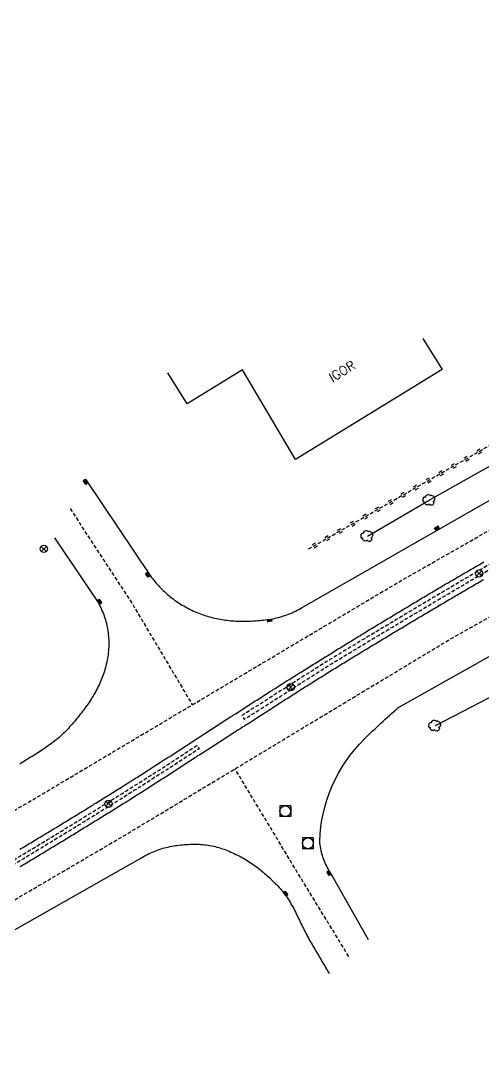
# Model space of a CAD drawing. Header units: millimetres. Extents: x 164999 to 165565, y 157669 to 158000.
# Drawn here: x 165329.9 to 165393.5, y 157858 to 158000 of the extents above; entities that cross this region are included whole.
import ezdxf
from ezdxf.enums import TextEntityAlignment as Align

# ---------------------------------------------------------------- set-up
doc = ezdxf.new("R2010")
doc.units = ezdxf.units.MM
doc.linetypes.add('DASHED', pattern=[0.75, 0.5, -0.25])
doc.layers.get('0').update_dxf_attribs({"linetype": 'CONTINUOUS'})
for name, color, linetype in [('W0001', 6, 'DASHED'), ('W0008', 7, 'CONTINUOUS'), ('W0100', 7, 'CONTINUOUS'), ('W0112', 1, 'DASHED'), ('W0220', 5, 'DASHED'), ('W0300', 7, 'CONTINUOUS'), ('W0302', 3, 'CONTINUOUS'), ('W0400', 7, 'CONTINUOUS'), ('W0420', 7, 'CONTINUOUS'), ('W0469', 7, 'CONTINUOUS'), ('W0984', 7, 'CONTINUOUS')]:
    doc.layers.add(name, color=color, linetype=linetype)
doc.styles.get("Standard").update_dxf_attribs({"font": 'romans.shx', "width": 0.85})

# ---------------------------------------------------------------- blocks, each defined once
blk = doc.blocks.new('T400')
for p, q in [((-0.15, 0.3), (0.15, 0.3)), ((-0.15, -0.25), (-0.15, 0.3)), ((-0.15, 0.15), (0.15, 0.15)), ((-0.15, 0), (0.15, 0)), ((0.15, 0.3), (0.15, -0.25)), ((-0.15, -0.15), (0.15, -0.15)), ((-0.15, -0.25), (-0.15, -0.3)), ((-0.15, -0.3), (0.15, -0.3)), ((0.15, -0.3), (0.15, -0.25))]:
    blk.add_line(p, q)
blk = doc.blocks.new('T420')
for p, q in [((0.75, 0.75), (-0.75, 0.75)), ((-0.75, 0.75), (-0.75, -0.75)), ((0.75, 0.75), (0.75, -0.75)), ((0.75, -0.75), (-0.75, -0.75))]:
    blk.add_line(p, q)
blk.add_ellipse((0, 0), major_axis=(-0.53, 0.53), ratio=1, start_param=3.926991, end_param=10.210176)
blk = doc.blocks.new('t220o')
at = {"color": 0, "linetype": 'Continuous'}
for p, q in [((-0.25, 0.25), (0.25, 0.25)), ((-0.25, -0.25), (0.25, -0.25))]:
    blk.add_line(p, q, dxfattribs=at)
blk = doc.blocks.new('T300')
for p, q in [((-0.8, 0.51), (-0.86, 0.34)), ((-0.86, 0.34), (-0.86, 0.17)), ((-0.86, 0.17), (-0.74, 0.06)), ((-0.69, 0.63), (-0.8, 0.51)), ((-0.8, -0.06), (-0.74, 0.06)), ((-0.74, 0.06), (-0.69, 0.11)), ((-0.57, 0.69), (-0.69, 0.63)), ((-0.46, 0.69), (-0.57, 0.69)), ((-0.29, 0.63), (-0.46, 0.69)), ((-0.29, 0.63), (-0.17, 0.74)), ((-0.23, 0.57), (-0.29, 0.63)), ((-0.17, 0.74), (-0.06, 0.8)), ((-0.06, 0.8), (0.06, 0.8)), ((0.06, 0.8), (0.23, 0.74)), ((0.23, 0.74), (0.34, 0.63)), ((0.34, 0.63), (0.4, 0.51)), ((0.46, 0.46), (0.34, 0.46)), ((0.4, 0.51), (0.4, 0.46)), ((0.57, 0.4), (0.46, 0.46)), ((0.57, 0.4), (0.69, 0.29)), ((0.69, 0.29), (0.74, 0.17)), ((0.74, 0.06), (0.69, -0.17)), ((0.74, 0.17), (0.74, 0.06)), ((-0.8, -0.17), (-0.8, -0.06)), ((-0.8, -0.23), (-0.8, -0.17)), ((-0.74, -0.34), (-0.8, -0.23)), ((-0.69, -0.4), (-0.74, -0.34)), ((-0.51, -0.46), (-0.69, -0.4)), ((-0.4, -0.46), (-0.51, -0.46)), ((-0.4, -0.46), (-0.34, -0.46)), ((-0.34, -0.46), (-0.34, -0.4)), ((-0.34, -0.51), (-0.34, -0.46)), ((-0.29, -0.63), (-0.34, -0.51)), ((-0.17, -0.74), (-0.29, -0.63)), ((-0.06, -0.8), (-0.17, -0.74)), ((0.06, -0.8), (-0.06, -0.8)), ((0.17, -0.74), (0.06, -0.8)), ((0.23, -0.69), (0.17, -0.74)), ((0.29, -0.46), (0.23, -0.46)), ((0.29, -0.63), (0.23, -0.69)), ((0.46, -0.4), (0.29, -0.46)), ((0.34, -0.51), (0.29, -0.63)), ((0.34, -0.51), (0.34, -0.46)), ((0.57, -0.34), (0.46, -0.4)), ((0.63, -0.29), (0.57, -0.34)), ((0.69, -0.17), (0.63, -0.29))]:
    blk.add_line(p, q)
blk = doc.blocks.new('T469')
at = {"color": 0, "linetype": 'Continuous', "flags": 128}
for points in [[(-0.35, 0.35), (0.35, -0.35)], [(-0.35, -0.35), (0.35, 0.35)]]:
    blk.add_lwpolyline(points, dxfattribs=at)
at = {"color": 0, "linetype": 'Continuous'}
blk.add_circle((0, 0), 0.5, dxfattribs=at)

msp = doc.modelspace()

# ---------------------------------------------------------------- linework, layer by layer
at = {"layer": 'W0001', "flags": 128}
for points in [[(165126.04, 157779.81), (165136.56, 157784.49), (165162.43, 157796.99), (165197.44, 157816.2), (165227.45, 157833.54), (165258, 157851.09), (165295.99, 157872.54), (165331.01, 157892.64), (165381.92, 157922.93), (165444.11, 157958.41), (165469.32, 157972.84), (165516.18, 158000)], [(165134.46, 157764.07), (165141.89, 157769.71), (165153.2, 157778.4), (165164.37, 157786.81), (165181.96, 157797.25), (165197.93, 157805.88), (165252.3, 157835.85), (165294.35, 157859.44), (165324.67, 157876.64), (165344.36, 157888.18), (165388.68, 157914.9), (165460.56, 157955.54), (165494.76, 157974.88), (165519.33, 157989.47), (165539.04, 157999.76), (165539.61, 158000)], [(165336.72, 157932.99), (165345.38, 157919.7), (165353.51, 157906.03)], [(165375, 157871.43), (165367.24, 157884.17), (165359.37, 157897.23)]]:
    msp.add_lwpolyline(points, dxfattribs=at)
at = {"layer": 'W0008', "flags": 128}
for points in [[(165338.86, 157937.02), (165347.72, 157923.79), (165347.87, 157923.58), (165348.03, 157923.37), (165348.19, 157923.17), (165348.35, 157922.98), (165348.51, 157922.78), (165348.68, 157922.59), (165348.85, 157922.4), (165349.02, 157922.22), (165349.2, 157922.04), (165349.37, 157921.86), (165349.55, 157921.69), (165349.73, 157921.52), (165349.92, 157921.35), (165350.11, 157921.18), (165350.3, 157921.02), (165350.49, 157920.87), (165350.68, 157920.71), (165350.88, 157920.56), (165351.08, 157920.41), (165351.29, 157920.27), (165351.49, 157920.13), (165351.7, 157919.99), (165351.91, 157919.86), (165352.12, 157919.73), (165352.34, 157919.6), (165352.56, 157919.47), (165352.78, 157919.35), (165353, 157919.24), (165353.23, 157919.12), (165353.46, 157919.01), (165353.69, 157918.9), (165353.92, 157918.8), (165354.16, 157918.7), (165354.4, 157918.6), (165354.64, 157918.51), (165354.88, 157918.42), (165355.12, 157918.34), (165355.36, 157918.26), (165355.6, 157918.18), (165355.84, 157918.11), (165356.08, 157918.05), (165356.33, 157917.98), (165356.57, 157917.93), (165356.81, 157917.87), (165357.06, 157917.82), (165357.3, 157917.78), (165357.55, 157917.74), (165357.79, 157917.7), (165358.04, 157917.66), (165358.28, 157917.63), (165358.53, 157917.61), (165358.77, 157917.58), (165359.02, 157917.56), (165359.27, 157917.55), (165359.52, 157917.53), (165359.76, 157917.52), (165360.01, 157917.52), (165360.26, 157917.51), (165360.51, 157917.51), (165360.76, 157917.51), (165361.01, 157917.52), (165361.26, 157917.52), (165361.51, 157917.53), (165361.76, 157917.54), (165362.01, 157917.56), (165362.26, 157917.57), (165362.51, 157917.59), (165362.76, 157917.61), (165363.01, 157917.64), (165363.26, 157917.66), (165363.51, 157917.69), (165363.77, 157917.72), (165364.03, 157917.76), (165364.28, 157917.8), (165364.53, 157917.84), (165364.79, 157917.9), (165365.04, 157917.95), (165365.28, 157918.01), (165365.53, 157918.08), (165365.78, 157918.15), (165366.02, 157918.23), (165366.26, 157918.31), (165366.5, 157918.39), (165366.74, 157918.48), (165366.98, 157918.58), (165367.21, 157918.68), (165367.44, 157918.78), (165367.68, 157918.89), (165367.91, 157919.01), (165368.14, 157919.13), (165368.36, 157919.25), (165368.59, 157919.38), (165460.59, 157971.98)], [(165334.58, 157928.96), (165340.58, 157920.07), (165340.71, 157919.84), (165340.83, 157919.6), (165340.94, 157919.37), (165341.05, 157919.13), (165341.15, 157918.89), (165341.25, 157918.66), (165341.34, 157918.42), (165341.42, 157918.18), (165341.5, 157917.94), (165341.58, 157917.69), (165341.65, 157917.45), (165341.71, 157917.21), (165341.77, 157916.96), (165341.82, 157916.72), (165341.87, 157916.47), (165341.91, 157916.22), (165341.94, 157915.97), (165341.97, 157915.72), (165342, 157915.47), (165342.02, 157915.22), (165342.03, 157914.97), (165342.04, 157914.72), (165342.04, 157914.46), (165342.04, 157914.21), (165342.03, 157913.95), (165342.01, 157913.69), (165341.99, 157913.44), (165341.97, 157913.18), (165341.94, 157912.92), (165341.9, 157912.66), (165341.86, 157912.4), (165341.81, 157912.14), (165341.76, 157911.88), (165341.7, 157911.62), (165341.64, 157911.37), (165341.58, 157911.12), (165341.51, 157910.88), (165341.43, 157910.63), (165341.35, 157910.39), (165341.27, 157910.15), (165341.19, 157909.91), (165341.09, 157909.67), (165341, 157909.44), (165340.9, 157909.21), (165340.8, 157908.98), (165340.7, 157908.75), (165340.59, 157908.53), (165340.47, 157908.3), (165340.36, 157908.08), (165340.24, 157907.86), (165340.12, 157907.64), (165339.99, 157907.43), (165339.87, 157907.21), (165339.73, 157907), (165339.6, 157906.78), (165339.47, 157906.57), (165339.33, 157906.36), (165339.19, 157906.16), (165339.04, 157905.95), (165338.9, 157905.75), (165338.75, 157905.54), (165338.6, 157905.34), (165338.45, 157905.14), (165338.29, 157904.94), (165338.13, 157904.74), (165337.98, 157904.54), (165337.82, 157904.34), (165337.66, 157904.14), (165337.49, 157903.95), (165337.33, 157903.75), (165337.16, 157903.56), (165337, 157903.36), (165336.83, 157903.17), (165336.66, 157902.98), (165336.49, 157902.79), (165336.31, 157902.6), (165336.14, 157902.42), (165335.96, 157902.24), (165335.77, 157902.06), (165335.59, 157901.89), (165335.4, 157901.72), (165335.21, 157901.55), (165335.02, 157901.39), (165334.82, 157901.23), (165334.63, 157901.07), (165334.43, 157900.92), (165334.23, 157900.77), (165334.03, 157900.62), (165333.83, 157900.47), (165333.62, 157900.32), (165333.41, 157900.18), (165333.21, 157900.04), (165333, 157899.9), (165332.79, 157899.76), (165332.58, 157899.62), (165332.37, 157899.48), (165332.16, 157899.35), (165331.94, 157899.21), (165331.73, 157899.08), (165331.52, 157898.94), (165331.3, 157898.81), (165331.09, 157898.68), (165330.87, 157898.54), (165330.66, 157898.41), (165330.45, 157898.28), (165330.23, 157898.14), (165330.02, 157898.01), (165329.81, 157897.87)], [(165329.83, 157886.19), (165330.04, 157886.31), (165330.26, 157886.44), (165330.47, 157886.57), (165330.69, 157886.7), (165330.9, 157886.83), (165331.12, 157886.96), (165331.33, 157887.08), (165331.55, 157887.21), (165331.76, 157887.34), (165331.98, 157887.47), (165332.19, 157887.6), (165332.4, 157887.73), (165332.62, 157887.85), (165332.83, 157887.98), (165333.04, 157888.11), (165333.26, 157888.24), (165333.47, 157888.37), (165333.68, 157888.5), (165333.9, 157888.63), (165334.11, 157888.75), (165334.32, 157888.88), (165334.54, 157889.01), (165334.75, 157889.14), (165334.96, 157889.27), (165335.17, 157889.4), (165335.39, 157889.53), (165335.6, 157889.66), (165335.81, 157889.79), (165336.02, 157889.92), (165336.24, 157890.05), (165336.45, 157890.18), (165336.66, 157890.31), (165336.87, 157890.44), (165337.09, 157890.57), (165337.3, 157890.7), (165337.51, 157890.83), (165337.72, 157890.96), (165337.93, 157891.09), (165338.15, 157891.22), (165338.36, 157891.35), (165338.57, 157891.48), (165338.78, 157891.61), (165338.99, 157891.74), (165339.21, 157891.87), (165339.42, 157892), (165339.63, 157892.13), (165339.84, 157892.26), (165340.05, 157892.4), (165340.26, 157892.53), (165340.47, 157892.66), (165340.69, 157892.79), (165340.9, 157892.92), (165341.11, 157893.05), (165341.32, 157893.18), (165341.53, 157893.32), (165341.74, 157893.45), (165341.95, 157893.58), (165342.16, 157893.71), (165342.38, 157893.84), (165342.59, 157893.97), (165342.8, 157894.11), (165343.01, 157894.24), (165343.22, 157894.37), (165343.43, 157894.5), (165343.64, 157894.64), (165343.85, 157894.77), (165344.06, 157894.9), (165344.27, 157895.03), (165344.48, 157895.17), (165344.69, 157895.3), (165344.91, 157895.43), (165345.12, 157895.57), (165345.33, 157895.7), (165345.54, 157895.83), (165345.75, 157895.97), (165345.97, 157896.1), (165346.18, 157896.24), (165346.39, 157896.37), (165346.6, 157896.51), (165346.81, 157896.64), (165347.02, 157896.78), (165347.23, 157896.91), (165347.45, 157897.05), (165347.66, 157897.18), (165347.87, 157897.32), (165348.08, 157897.45), (165348.29, 157897.59), (165348.5, 157897.72), (165348.71, 157897.86), (165348.92, 157897.99), (165349.13, 157898.13), (165349.34, 157898.26), (165349.55, 157898.4), (165349.77, 157898.54), (165349.98, 157898.67), (165350.19, 157898.81), (165350.4, 157898.94), (165350.61, 157899.08), (165350.82, 157899.22), (165351.03, 157899.35), (165351.24, 157899.49), (165351.45, 157899.63), (165351.66, 157899.76), (165351.87, 157899.9), (165352.08, 157900.03), (165352.29, 157900.17), (165352.5, 157900.31), (165352.71, 157900.44), (165352.92, 157900.58), (165353.13, 157900.72), (165353.34, 157900.85), (165353.55, 157900.99), (165353.76, 157901.13), (165353.97, 157901.26), (165354.18, 157901.4), (165354.39, 157901.54), (165354.6, 157901.67), (165354.81, 157901.81), (165355.02, 157901.95), (165355.23, 157902.08), (165355.44, 157902.22), (165355.65, 157902.35), (165355.86, 157902.49), (165356.07, 157902.63), (165356.29, 157902.76), (165356.5, 157902.9), (165356.71, 157903.04), (165356.92, 157903.17), (165357.13, 157903.31), (165357.34, 157903.45), (165357.55, 157903.58), (165357.76, 157903.72), (165357.97, 157903.85), (165358.18, 157903.99), (165358.39, 157904.13), (165358.6, 157904.26), (165358.81, 157904.4), (165359.02, 157904.53), (165359.23, 157904.67), (165359.44, 157904.8), (165359.65, 157904.94), (165359.87, 157905.07), (165360.08, 157905.21), (165360.29, 157905.34), (165360.49, 157905.48), (165360.7, 157905.61), (165360.91, 157905.74), (165361.12, 157905.88), (165361.33, 157906.01), (165361.54, 157906.15), (165361.75, 157906.28), (165361.95, 157906.41), (165362.16, 157906.55), (165362.37, 157906.68), (165362.58, 157906.81), (165362.79, 157906.95), (165363, 157907.08), (165363.21, 157907.21), (165363.41, 157907.35), (165363.62, 157907.48), (165363.83, 157907.61), (165364.04, 157907.75), (165364.25, 157907.88), (165364.46, 157908.01), (165364.67, 157908.15), (165364.88, 157908.28), (165365.09, 157908.41), (165365.3, 157908.54), (165365.5, 157908.68), (165365.71, 157908.81), (165365.92, 157908.94), (165366.13, 157909.07), (165366.34, 157909.21), (165366.55, 157909.34), (165366.76, 157909.47), (165366.97, 157909.6), (165367.18, 157909.73), (165367.39, 157909.87), (165367.6, 157910), (165367.82, 157910.13), (165368.03, 157910.26), (165368.24, 157910.4), (165368.45, 157910.53), (165368.66, 157910.66), (165368.88, 157910.79), (165369.09, 157910.93), (165369.3, 157911.06), (165369.51, 157911.19), (165369.72, 157911.32), (165369.94, 157911.45), (165370.15, 157911.59), (165370.36, 157911.72), (165370.57, 157911.85), (165370.78, 157911.98), (165371, 157912.11), (165371.21, 157912.25), (165371.42, 157912.38), (165371.63, 157912.51), (165371.85, 157912.64), (165372.06, 157912.77), (165372.27, 157912.9), (165372.48, 157913.04), (165372.7, 157913.17), (165372.91, 157913.3), (165373.12, 157913.43), (165373.33, 157913.56), (165373.55, 157913.69), (165373.76, 157913.82), (165373.97, 157913.96), (165374.18, 157914.09), (165374.4, 157914.22), (165374.61, 157914.35), (165374.82, 157914.48), (165375.03, 157914.61), (165375.25, 157914.74), (165375.46, 157914.87), (165375.67, 157915), (165375.89, 157915.13), (165376.1, 157915.26), (165376.31, 157915.39), (165376.52, 157915.52), (165376.74, 157915.66), (165376.95, 157915.79), (165377.16, 157915.92), (165377.38, 157916.05), (165377.59, 157916.18), (165377.8, 157916.31), (165378.02, 157916.44), (165378.23, 157916.57), (165378.44, 157916.7), (165378.66, 157916.83), (165378.87, 157916.96), (165379.08, 157917.08), (165379.3, 157917.21), (165379.51, 157917.34), (165379.73, 157917.47), (165379.94, 157917.6), (165380.15, 157917.73), (165380.37, 157917.86), (165380.58, 157917.99), (165380.8, 157918.12), (165381.01, 157918.25), (165381.23, 157918.38), (165381.44, 157918.51), (165381.66, 157918.64), (165381.87, 157918.77), (165382.09, 157918.9), (165382.3, 157919.03), (165382.52, 157919.15), (165382.73, 157919.28), (165382.95, 157919.41), (165383.16, 157919.54), (165383.38, 157919.67), (165383.59, 157919.8), (165383.81, 157919.93), (165384.02, 157920.06), (165384.24, 157920.18), (165384.45, 157920.31), (165384.67, 157920.44), (165384.89, 157920.57), (165385.1, 157920.7), (165385.32, 157920.83), (165385.53, 157920.95), (165385.75, 157921.08), (165385.96, 157921.21), (165386.18, 157921.34), (165386.4, 157921.47), (165386.61, 157921.59), (165386.83, 157921.72), (165387.04, 157921.85), (165387.26, 157921.98), (165387.48, 157922.11), (165387.69, 157922.23), (165387.91, 157922.36), (165388.12, 157922.49), (165388.34, 157922.62), (165388.56, 157922.74), (165388.77, 157922.87), (165388.99, 157923), (165389.21, 157923.12), (165389.42, 157923.25), (165389.64, 157923.38), (165389.85, 157923.5), (165390.07, 157923.63), (165390.29, 157923.76), (165390.5, 157923.88), (165390.72, 157924.01), (165390.94, 157924.14), (165391.15, 157924.26), (165391.37, 157924.39), (165391.59, 157924.52), (165391.8, 157924.64), (165392.02, 157924.77), (165392.24, 157924.9), (165392.46, 157925.02), (165392.67, 157925.15), (165392.89, 157925.27), (165393.11, 157925.4), (165393.32, 157925.53), (165393.54, 157925.65)], [(165329.88, 157883.81), (165330.09, 157883.94), (165330.31, 157884.07), (165330.52, 157884.2), (165330.74, 157884.33), (165330.95, 157884.46), (165331.17, 157884.59), (165331.38, 157884.72), (165331.6, 157884.84), (165331.81, 157884.97), (165332.03, 157885.1), (165332.24, 157885.23), (165332.46, 157885.36), (165332.67, 157885.49), (165332.89, 157885.62), (165333.1, 157885.75), (165333.32, 157885.88), (165333.53, 157886.01), (165333.75, 157886.14), (165333.96, 157886.27), (165334.18, 157886.4), (165334.39, 157886.53), (165334.6, 157886.66), (165334.82, 157886.79), (165335.03, 157886.92), (165335.25, 157887.05), (165335.46, 157887.18), (165335.68, 157887.31), (165335.89, 157887.44), (165336.1, 157887.57), (165336.32, 157887.71), (165336.53, 157887.84), (165336.75, 157887.97), (165336.96, 157888.1), (165337.18, 157888.23), (165337.39, 157888.36), (165337.6, 157888.49), (165337.82, 157888.62), (165338.03, 157888.75), (165338.24, 157888.88), (165338.46, 157889.02), (165338.67, 157889.15), (165338.89, 157889.28), (165339.1, 157889.41), (165339.31, 157889.54), (165339.53, 157889.67), (165339.74, 157889.8), (165339.95, 157889.94), (165340.17, 157890.07), (165340.38, 157890.2), (165340.59, 157890.33), (165340.81, 157890.46), (165341.02, 157890.59), (165341.23, 157890.73), (165341.45, 157890.86), (165341.66, 157890.99), (165341.87, 157891.12), (165342.09, 157891.25), (165342.3, 157891.39), (165342.51, 157891.52), (165342.73, 157891.65), (165342.94, 157891.78), (165343.15, 157891.92), (165343.37, 157892.05), (165343.58, 157892.18), (165343.79, 157892.31), (165344.01, 157892.45), (165344.22, 157892.58), (165344.43, 157892.71), (165344.64, 157892.85), (165344.86, 157892.98), (165345.07, 157893.11), (165345.28, 157893.24), (165345.49, 157893.38), (165345.7, 157893.51), (165345.91, 157893.64), (165346.12, 157893.77), (165346.33, 157893.91), (165346.54, 157894.04), (165346.75, 157894.17), (165346.96, 157894.31), (165347.17, 157894.44), (165347.38, 157894.58), (165347.59, 157894.71), (165347.8, 157894.84), (165348.01, 157894.98), (165348.22, 157895.11), (165348.43, 157895.25), (165348.64, 157895.38), (165348.85, 157895.52), (165349.06, 157895.65), (165349.27, 157895.79), (165349.48, 157895.92), (165349.69, 157896.06), (165349.9, 157896.19), (165350.1, 157896.33), (165350.31, 157896.46), (165350.52, 157896.6), (165350.73, 157896.73), (165350.94, 157896.87), (165351.15, 157897.01), (165351.36, 157897.14), (165351.57, 157897.28), (165351.78, 157897.41), (165351.98, 157897.55), (165352.19, 157897.68), (165352.4, 157897.82), (165352.61, 157897.95), (165352.82, 157898.09), (165353.03, 157898.23), (165353.24, 157898.36), (165353.45, 157898.5), (165353.66, 157898.63), (165353.86, 157898.77), (165354.07, 157898.9), (165354.28, 157899.04), (165354.49, 157899.17), (165354.7, 157899.31), (165354.91, 157899.44), (165355.12, 157899.58), (165355.33, 157899.71), (165355.54, 157899.85), (165355.76, 157899.98), (165355.97, 157900.12), (165356.18, 157900.26), (165356.39, 157900.39), (165356.6, 157900.53), (165356.81, 157900.66), (165357.03, 157900.8), (165357.24, 157900.94), (165357.45, 157901.07), (165357.66, 157901.21), (165357.87, 157901.34), (165358.08, 157901.48), (165358.3, 157901.62), (165358.51, 157901.75), (165358.72, 157901.89), (165358.93, 157902.02), (165359.14, 157902.16), (165359.35, 157902.3), (165359.57, 157902.43), (165359.78, 157902.57), (165359.99, 157902.7), (165360.2, 157902.84), (165360.41, 157902.98), (165360.63, 157903.11), (165360.84, 157903.25), (165361.05, 157903.38), (165361.26, 157903.52), (165361.47, 157903.66), (165361.68, 157903.79), (165361.9, 157903.93), (165362.11, 157904.06), (165362.32, 157904.2), (165362.53, 157904.34), (165362.74, 157904.47), (165362.95, 157904.61), (165363.17, 157904.74), (165363.38, 157904.88), (165363.59, 157905.02), (165363.8, 157905.15), (165364.01, 157905.29), (165364.23, 157905.42), (165364.44, 157905.56), (165364.65, 157905.69), (165364.86, 157905.83), (165365.07, 157905.97), (165365.28, 157906.1), (165365.49, 157906.24), (165365.7, 157906.37), (165365.91, 157906.51), (165366.12, 157906.64), (165366.33, 157906.78), (165366.54, 157906.91), (165366.75, 157907.05), (165366.96, 157907.18), (165367.17, 157907.32), (165367.38, 157907.45), (165367.59, 157907.58), (165367.8, 157907.72), (165368.01, 157907.85), (165368.22, 157907.99), (165368.43, 157908.12), (165368.64, 157908.25), (165368.85, 157908.39), (165369.06, 157908.52), (165369.27, 157908.65), (165369.49, 157908.79), (165369.7, 157908.92), (165369.91, 157909.05), (165370.12, 157909.18), (165370.33, 157909.32), (165370.54, 157909.45), (165370.75, 157909.58), (165370.96, 157909.71), (165371.17, 157909.84), (165371.39, 157909.98), (165371.6, 157910.11), (165371.81, 157910.24), (165372.02, 157910.37), (165372.23, 157910.5), (165372.44, 157910.63), (165372.66, 157910.77), (165372.87, 157910.9), (165373.08, 157911.03), (165373.29, 157911.16), (165373.51, 157911.29), (165373.72, 157911.42), (165373.93, 157911.55), (165374.14, 157911.68), (165374.36, 157911.81), (165374.57, 157911.94), (165374.79, 157912.07), (165375, 157912.2), (165375.21, 157912.33), (165375.43, 157912.47), (165375.64, 157912.6), (165375.86, 157912.73), (165376.07, 157912.86), (165376.29, 157912.99), (165376.5, 157913.12), (165376.71, 157913.25), (165376.93, 157913.38), (165377.14, 157913.51), (165377.36, 157913.64), (165377.57, 157913.77), (165377.79, 157913.9), (165378, 157914.03), (165378.22, 157914.16), (165378.43, 157914.29), (165378.65, 157914.42), (165378.86, 157914.55), (165379.08, 157914.68), (165379.29, 157914.81), (165379.51, 157914.94), (165379.72, 157915.07), (165379.94, 157915.2), (165380.15, 157915.33), (165380.37, 157915.46), (165380.58, 157915.59), (165380.8, 157915.72), (165381.01, 157915.85), (165381.23, 157915.98), (165381.44, 157916.11), (165381.66, 157916.24), (165381.87, 157916.36), (165382.09, 157916.49), (165382.3, 157916.62), (165382.52, 157916.75), (165382.73, 157916.88), (165382.95, 157917.01), (165383.17, 157917.14), (165383.38, 157917.27), (165383.6, 157917.4), (165383.81, 157917.52), (165384.03, 157917.65), (165384.24, 157917.78), (165384.46, 157917.91), (165384.68, 157918.04), (165384.89, 157918.17), (165385.11, 157918.3), (165385.32, 157918.42), (165385.54, 157918.55), (165385.75, 157918.68), (165385.97, 157918.81), (165386.19, 157918.94), (165386.4, 157919.06), (165386.62, 157919.19), (165386.83, 157919.32), (165387.05, 157919.45), (165387.27, 157919.58), (165387.48, 157919.7), (165387.7, 157919.83), (165387.92, 157919.96), (165388.13, 157920.09), (165388.35, 157920.21), (165388.56, 157920.34), (165388.78, 157920.47), (165389, 157920.6), (165389.21, 157920.72), (165389.43, 157920.85), (165389.65, 157920.98), (165389.86, 157921.1), (165390.08, 157921.23), (165390.3, 157921.36), (165390.51, 157921.48), (165390.73, 157921.61), (165390.95, 157921.74), (165391.16, 157921.86), (165391.38, 157921.99), (165391.6, 157922.12), (165391.81, 157922.24), (165392.03, 157922.37), (165392.25, 157922.5), (165392.46, 157922.62), (165392.68, 157922.75), (165392.9, 157922.88), (165393.12, 157923), (165393.33, 157923.13), (165393.55, 157923.25)], [(165303.1, 157860.37), (165346.45, 157884.97), (165346.67, 157885.11), (165346.89, 157885.23), (165347.12, 157885.36), (165347.34, 157885.47), (165347.57, 157885.58), (165347.8, 157885.69), (165348.03, 157885.79), (165348.26, 157885.89), (165348.5, 157885.98), (165348.73, 157886.07), (165348.97, 157886.15), (165349.21, 157886.23), (165349.45, 157886.31), (165349.7, 157886.37), (165349.94, 157886.44), (165350.19, 157886.49), (165350.44, 157886.55), (165350.69, 157886.6), (165350.94, 157886.64), (165351.2, 157886.68), (165351.45, 157886.71), (165351.7, 157886.74), (165351.95, 157886.77), (165352.2, 157886.8), (165352.45, 157886.82), (165352.7, 157886.84), (165352.95, 157886.85), (165353.2, 157886.86), (165353.44, 157886.87), (165353.69, 157886.87), (165353.94, 157886.87), (165354.19, 157886.86), (165354.44, 157886.86), (165354.68, 157886.84), (165354.93, 157886.82), (165355.18, 157886.8), (165355.42, 157886.77), (165355.67, 157886.74), (165355.92, 157886.7), (165356.16, 157886.65), (165356.41, 157886.6), (165356.65, 157886.55), (165356.9, 157886.48), (165357.14, 157886.42), (165357.38, 157886.34), (165357.63, 157886.26), (165357.87, 157886.18), (165358.11, 157886.09), (165358.35, 157885.99), (165358.58, 157885.9), (165358.82, 157885.8), (165359.05, 157885.7), (165359.27, 157885.59), (165359.5, 157885.48), (165359.73, 157885.37), (165359.95, 157885.26), (165360.17, 157885.14), (165360.39, 157885.02), (165360.6, 157884.9), (165360.82, 157884.77), (165361.03, 157884.64), (165361.24, 157884.51), (165361.45, 157884.37), (165361.66, 157884.24), (165361.86, 157884.09), (165362.06, 157883.95), (165362.26, 157883.81), (165362.46, 157883.66), (165362.66, 157883.51), (165362.86, 157883.35), (165363.05, 157883.19), (165363.24, 157883.04), (165363.43, 157882.87), (165363.62, 157882.71), (165363.81, 157882.54), (165363.99, 157882.38), (165364.18, 157882.21), (165364.36, 157882.03), (165364.54, 157881.86), (165364.72, 157881.68), (165364.9, 157881.5), (165365.08, 157881.32), (165365.25, 157881.14), (165365.43, 157880.95), (165365.6, 157880.76), (165365.77, 157880.56), (165365.93, 157880.37), (165366.08, 157880.17), (165366.24, 157879.96), (165366.38, 157879.76), (165366.53, 157879.55), (165366.66, 157879.34), (165366.8, 157879.12), (165366.93, 157878.91), (165367.06, 157878.69), (165367.18, 157878.47), (165367.31, 157878.25), (165367.43, 157878.03), (165367.54, 157877.81), (165367.66, 157877.59), (165367.77, 157877.36), (165367.88, 157877.13), (165368, 157876.91), (165368.11, 157876.68), (165368.22, 157876.45), (165368.32, 157876.23), (165368.43, 157876), (165368.54, 157875.77), (165368.65, 157875.54), (165368.76, 157875.32), (165368.87, 157875.09), (165368.99, 157874.86), (165369.1, 157874.64), (165369.22, 157874.41), (165369.33, 157874.19), (165369.45, 157873.97), (165369.58, 157873.75), (165369.7, 157873.53), (165369.83, 157873.32), (165369.95, 157873.11), (165370.07, 157872.9), (165370.2, 157872.68), (165370.32, 157872.47), (165370.44, 157872.26), (165370.57, 157872.05), (165370.69, 157871.84), (165370.82, 157871.63), (165370.94, 157871.42), (165371.07, 157871.2), (165371.19, 157870.99), (165371.32, 157870.78), (165371.44, 157870.57), (165371.57, 157870.36), (165371.69, 157870.15), (165371.82, 157869.94), (165371.94, 157869.73), (165372.07, 157869.52), (165372.19, 157869.31), (165372.32, 157869.1)]]:
    msp.add_lwpolyline(points, dxfattribs=at)
msp.add_lwpolyline([(165377.69, 157873.76), (165372.68, 157882.64), (165372.54, 157882.85), (165372.4, 157883.07), (165372.27, 157883.28), (165372.15, 157883.5), (165372.03, 157883.72), (165371.92, 157883.94), (165371.81, 157884.16), (165371.71, 157884.39), (165371.62, 157884.62), (165371.53, 157884.85), (165371.45, 157885.08), (165371.38, 157885.32), (165371.31, 157885.55), (165371.25, 157885.79), (165371.19, 157886.03), (165371.15, 157886.28), (165371.1, 157886.53), (165371.07, 157886.77), (165371.03, 157887.02), (165371.01, 157887.28, -0.191671), (165377.16, 157901.34, -0.015712), (165381.74, 157905.59), (165495.56, 157969.6)], format="xyb", dxfattribs=at)
at = {"layer": 'W0100', "flags": 128}
msp.add_lwpolyline([(165385.19, 157956.33), (165387.81, 157952.07), (165367.68, 157939.7), (165360.4, 157952.05), (165352.79, 157947.35), (165350.16, 157951.61)], dxfattribs=at)
at = {"layer": 'W0112', "flags": 128}
msp.add_lwpolyline([(165528.25, 158000), (165528.05, 157999.89), (165527.83, 157999.78), (165527.61, 157999.66), (165527.39, 157999.55), (165527.17, 157999.43), (165526.95, 157999.31), (165526.73, 157999.2), (165526.51, 157999.08), (165526.29, 157998.97), (165526.07, 157998.85), (165525.85, 157998.73), (165525.63, 157998.62), (165525.41, 157998.5), (165525.19, 157998.38), (165524.97, 157998.27), (165524.75, 157998.15), (165524.53, 157998.04), (165524.31, 157997.92), (165524.09, 157997.81), (165523.87, 157997.69), (165523.65, 157997.57), (165523.43, 157997.46), (165523.2, 157997.34), (165522.98, 157997.22), (165522.76, 157997.11), (165522.53, 157996.99), (165522.31, 157996.87), (165522.09, 157996.76), (165521.86, 157996.64), (165521.64, 157996.52), (165521.42, 157996.4), (165521.19, 157996.29), (165520.97, 157996.17), (165520.75, 157996.05), (165520.53, 157995.93), (165520.3, 157995.82), (165520.08, 157995.7), (165519.86, 157995.58), (165519.63, 157995.47), (165519.41, 157995.35), (165519.19, 157995.23), (165518.96, 157995.11), (165518.74, 157994.99), (165518.52, 157994.88), (165518.3, 157994.76), (165518.07, 157994.64), (165517.85, 157994.52), (165517.63, 157994.41), (165517.41, 157994.29), (165517.18, 157994.17), (165516.96, 157994.05), (165516.74, 157993.93), (165516.51, 157993.82), (165516.29, 157993.7), (165516.07, 157993.58), (165515.85, 157993.46), (165515.62, 157993.34), (165515.4, 157993.22), (165515.18, 157993.11), (165514.96, 157992.99), (165514.73, 157992.87), (165514.51, 157992.75), (165514.29, 157992.63), (165514.07, 157992.51), (165513.85, 157992.4), (165513.62, 157992.28), (165513.4, 157992.16), (165513.18, 157992.04), (165512.96, 157991.92), (165512.74, 157991.8), (165512.52, 157991.69), (165512.3, 157991.57), (165512.08, 157991.45), (165511.86, 157991.34), (165511.64, 157991.22), (165511.43, 157991.1), (165511.21, 157990.98), (165510.99, 157990.86), (165510.77, 157990.75), (165510.55, 157990.63), (165510.33, 157990.51), (165510.11, 157990.39), (165509.89, 157990.28), (165509.67, 157990.16), (165509.45, 157990.04), (165509.24, 157989.92), (165509.02, 157989.8), (165508.8, 157989.69), (165508.58, 157989.57), (165508.36, 157989.45), (165508.14, 157989.33), (165507.92, 157989.21), (165507.7, 157989.1), (165507.49, 157988.98), (165507.27, 157988.86), (165507.05, 157988.74), (165506.83, 157988.62), (165506.61, 157988.5), (165506.39, 157988.39), (165506.17, 157988.27), (165505.95, 157988.15), (165505.74, 157988.03), (165505.52, 157987.91), (165505.3, 157987.79), (165505.08, 157987.67), (165504.86, 157987.56), (165504.64, 157987.44), (165504.43, 157987.32), (165504.21, 157987.2), (165503.99, 157987.08), (165503.77, 157986.96), (165503.55, 157986.84), (165503.33, 157986.72), (165503.12, 157986.6), (165502.9, 157986.49), (165502.68, 157986.37), (165502.46, 157986.25), (165502.24, 157986.13), (165502.02, 157986.01), (165501.81, 157985.89), (165501.59, 157985.77), (165501.36, 157985.65), (165501.14, 157985.53), (165500.92, 157985.41), (165500.7, 157985.29), (165500.48, 157985.17), (165500.26, 157985.05), (165500.04, 157984.93), (165499.82, 157984.81), (165499.6, 157984.69), (165499.38, 157984.57), (165499.16, 157984.46), (165498.94, 157984.34), (165498.72, 157984.22), (165498.5, 157984.1), (165498.28, 157983.98), (165498.06, 157983.86), (165497.84, 157983.74), (165497.62, 157983.62), (165497.4, 157983.5), (165497.17, 157983.38), (165496.95, 157983.26), (165496.73, 157983.14), (165496.51, 157983.02), (165496.29, 157982.9), (165496.07, 157982.78), (165495.85, 157982.66), (165495.63, 157982.54), (165495.41, 157982.42), (165495.19, 157982.3), (165494.97, 157982.18), (165494.75, 157982.07), (165494.53, 157981.95), (165494.31, 157981.83), (165494.09, 157981.71), (165493.87, 157981.59), (165493.65, 157981.47), (165395.27, 157925.85), (165395.05, 157925.73), (165394.84, 157925.6), (165394.62, 157925.48), (165394.41, 157925.35), (165394.19, 157925.22), (165393.98, 157925.1), (165393.76, 157924.97), (165393.55, 157924.85), (165393.33, 157924.72), (165393.12, 157924.59), (165392.9, 157924.47), (165392.69, 157924.34), (165392.47, 157924.21), (165392.26, 157924.09), (165392.04, 157923.96), (165391.83, 157923.84), (165391.61, 157923.71), (165391.4, 157923.58), (165391.18, 157923.46), (165390.97, 157923.33), (165390.75, 157923.2), (165390.54, 157923.08), (165390.32, 157922.95), (165390.11, 157922.82), (165389.89, 157922.7), (165389.68, 157922.57), (165389.47, 157922.44), (165389.25, 157922.32), (165389.04, 157922.19), (165388.82, 157922.06), (165388.61, 157921.93), (165388.39, 157921.81), (165388.18, 157921.68), (165387.96, 157921.55), (165387.75, 157921.43), (165387.53, 157921.3), (165387.32, 157921.17), (165387.11, 157921.05), (165386.89, 157920.92), (165386.68, 157920.79), (165386.46, 157920.66), (165386.25, 157920.54), (165386.03, 157920.41), (165385.82, 157920.28), (165385.61, 157920.16), (165385.39, 157920.03), (165385.18, 157919.9), (165384.96, 157919.77), (165384.75, 157919.65), (165384.53, 157919.52), (165384.32, 157919.39), (165384.11, 157919.26), (165383.89, 157919.14), (165383.68, 157919.01), (165383.46, 157918.88), (165383.25, 157918.75), (165383.04, 157918.63), (165382.82, 157918.5), (165382.61, 157918.37), (165382.39, 157918.24), (165382.18, 157918.12), (165381.96, 157917.99), (165381.75, 157917.86), (165381.54, 157917.73), (165381.32, 157917.61), (165381.11, 157917.48), (165380.9, 157917.35), (165380.68, 157917.22), (165380.47, 157917.09), (165380.25, 157916.97), (165380.04, 157916.84), (165379.83, 157916.71), (165379.62, 157916.58), (165379.4, 157916.46), (165379.19, 157916.33), (165378.98, 157916.2), (165378.77, 157916.07), (165378.55, 157915.95), (165378.34, 157915.82), (165378.13, 157915.69), (165377.92, 157915.56), (165377.7, 157915.44), (165377.49, 157915.31), (165377.28, 157915.18), (165377.07, 157915.05), (165376.86, 157914.93), (165376.64, 157914.8), (165376.43, 157914.67), (165376.22, 157914.54), (165376.01, 157914.41), (165375.79, 157914.28), (165375.58, 157914.16), (165375.37, 157914.03), (165375.16, 157913.9), (165374.95, 157913.77), (165374.73, 157913.64), (165374.52, 157913.51), (165374.31, 157913.39), (165374.1, 157913.26), (165373.89, 157913.13), (165373.68, 157913), (165373.46, 157912.87), (165373.25, 157912.74), (165373.04, 157912.61), (165372.83, 157912.49), (165372.62, 157912.36), (165372.4, 157912.23), (165372.19, 157912.1), (165371.98, 157911.97), (165371.77, 157911.84), (165371.56, 157911.71), (165360.33, 157904.54), (165360.65, 157904.03), (165371.88, 157911.2), (165372.08, 157911.33), (165372.29, 157911.46), (165372.5, 157911.59), (165372.72, 157911.72), (165372.93, 157911.85), (165373.14, 157911.97), (165373.35, 157912.1), (165373.56, 157912.23), (165373.77, 157912.36), (165373.99, 157912.49), (165374.2, 157912.62), (165374.41, 157912.75), (165374.62, 157912.87), (165374.83, 157913), (165375.04, 157913.13), (165375.26, 157913.26), (165375.47, 157913.39), (165375.68, 157913.52), (165375.89, 157913.64), (165376.1, 157913.77), (165376.32, 157913.9), (165376.53, 157914.03), (165376.74, 157914.16), (165376.95, 157914.28), (165377.16, 157914.41), (165377.38, 157914.54), (165377.59, 157914.67), (165377.8, 157914.8), (165378.01, 157914.92), (165378.23, 157915.05), (165378.44, 157915.18), (165378.65, 157915.31), (165378.86, 157915.43), (165379.07, 157915.56), (165379.29, 157915.69), (165379.5, 157915.82), (165379.71, 157915.94), (165379.92, 157916.07), (165380.14, 157916.2), (165380.35, 157916.33), (165380.56, 157916.45), (165380.77, 157916.58), (165380.99, 157916.71), (165381.2, 157916.84), (165381.42, 157916.96), (165381.63, 157917.09), (165381.84, 157917.22), (165382.06, 157917.35), (165382.27, 157917.47), (165382.49, 157917.6), (165382.7, 157917.73), (165382.91, 157917.86), (165383.13, 157917.99), (165383.34, 157918.11), (165383.56, 157918.24), (165383.77, 157918.37), (165383.98, 157918.5), (165384.2, 157918.62), (165384.41, 157918.75), (165384.63, 157918.88), (165384.84, 157919), (165385.05, 157919.13), (165385.27, 157919.26), (165385.48, 157919.39), (165385.7, 157919.51), (165385.91, 157919.64), (165386.13, 157919.77), (165386.34, 157919.9), (165386.55, 157920.02), (165386.77, 157920.15), (165386.98, 157920.28), (165387.2, 157920.4), (165387.41, 157920.53), (165387.63, 157920.66), (165387.84, 157920.79), (165388.05, 157920.91), (165388.27, 157921.04), (165388.48, 157921.17), (165388.7, 157921.29), (165388.91, 157921.42), (165389.13, 157921.55), (165389.34, 157921.67), (165389.56, 157921.8), (165389.77, 157921.93), (165389.98, 157922.05), (165390.2, 157922.18), (165390.41, 157922.31), (165390.63, 157922.43), (165390.84, 157922.56), (165391.06, 157922.69), (165391.27, 157922.81), (165391.49, 157922.94), (165391.7, 157923.07), (165391.92, 157923.19), (165392.13, 157923.32), (165392.35, 157923.45), (165392.56, 157923.57), (165392.77, 157923.7), (165392.99, 157923.82), (165393.2, 157923.95), (165393.42, 157924.08), (165393.63, 157924.2), (165393.85, 157924.33), (165394.06, 157924.46), (165394.28, 157924.58), (165394.49, 157924.71), (165394.71, 157924.83), (165394.92, 157924.96), (165395.14, 157925.09), (165395.35, 157925.21), (165395.56, 157925.34), (165493.94, 157980.94), (165494.15, 157981.06), (165494.37, 157981.18), (165494.59, 157981.3), (165494.81, 157981.42), (165495.03, 157981.54), (165495.25, 157981.66), (165495.48, 157981.78), (165495.7, 157981.9), (165495.92, 157982.02), (165496.14, 157982.14), (165496.36, 157982.26), (165496.58, 157982.38), (165496.8, 157982.49), (165497.02, 157982.61), (165497.24, 157982.73), (165497.46, 157982.85), (165497.68, 157982.97), (165497.9, 157983.09), (165498.12, 157983.21), (165498.34, 157983.33), (165498.56, 157983.45), (165498.78, 157983.57), (165499, 157983.69), (165499.22, 157983.81), (165499.44, 157983.93), (165499.67, 157984.05), (165499.89, 157984.17), (165500.11, 157984.29), (165500.33, 157984.41), (165500.55, 157984.53), (165500.77, 157984.65), (165500.99, 157984.77), (165501.21, 157984.88), (165501.43, 157985), (165501.65, 157985.12), (165501.87, 157985.24), (165502.09, 157985.36), (165502.31, 157985.48), (165502.53, 157985.6), (165502.75, 157985.72), (165502.97, 157985.84), (165503.18, 157985.96), (165503.4, 157986.08), (165503.62, 157986.2), (165503.84, 157986.32), (165504.06, 157986.44), (165504.27, 157986.55), (165504.49, 157986.67), (165504.71, 157986.79), (165504.93, 157986.91), (165505.15, 157987.03), (165505.37, 157987.15), (165505.58, 157987.27), (165505.8, 157987.39), (165506.02, 157987.5), (165506.24, 157987.62), (165506.46, 157987.74), (165506.68, 157987.86), (165506.9, 157987.98), (165507.11, 157988.1), (165507.33, 157988.21), (165507.55, 157988.33), (165507.77, 157988.45), (165507.99, 157988.57), (165508.21, 157988.69), (165508.43, 157988.81), (165508.64, 157988.92), (165508.86, 157989.04), (165509.08, 157989.16), (165509.3, 157989.28), (165509.52, 157989.4), (165509.74, 157989.51), (165509.96, 157989.63), (165510.18, 157989.75), (165510.39, 157989.87), (165510.61, 157989.98), (165510.83, 157990.1), (165511.05, 157990.22), (165511.27, 157990.34), (165511.49, 157990.45), (165511.71, 157990.57), (165511.93, 157990.69), (165512.15, 157990.81), (165512.37, 157990.92), (165512.58, 157991.04), (165512.8, 157991.16), (165513.02, 157991.28), (165513.24, 157991.39), (165513.46, 157991.51), (165513.68, 157991.63), (165513.91, 157991.75), (165514.13, 157991.87), (165514.35, 157991.99), (165514.57, 157992.1), (165514.79, 157992.22), (165515.02, 157992.34), (165515.24, 157992.46), (165515.46, 157992.58), (165515.68, 157992.7), (165515.91, 157992.81), (165516.13, 157992.93), (165516.35, 157993.05), (165516.57, 157993.17), (165516.8, 157993.29), (165517.02, 157993.41), (165517.24, 157993.52), (165517.46, 157993.64), (165517.69, 157993.76), (165517.91, 157993.88), (165518.13, 157993.99), (165518.35, 157994.11), (165518.58, 157994.23), (165518.8, 157994.35), (165519.02, 157994.47), (165519.24, 157994.58), (165519.47, 157994.7), (165519.69, 157994.82), (165519.91, 157994.94), (165520.14, 157995.05), (165520.36, 157995.17), (165520.58, 157995.29), (165520.8, 157995.41), (165521.03, 157995.52), (165521.25, 157995.64), (165521.47, 157995.76), (165521.7, 157995.87), (165521.92, 157995.99), (165522.14, 157996.11), (165522.37, 157996.23), (165522.59, 157996.34), (165522.81, 157996.46), (165523.03, 157996.58), (165523.26, 157996.69), (165523.48, 157996.81), (165523.7, 157996.93), (165523.93, 157997.04, 0.000056), (165523.93, 157997.04), (165524.15, 157997.16, 0.00014), (165524.15, 157997.16), (165524.37, 157997.28, 0.000127), (165524.37, 157997.28), (165524.59, 157997.39, 0.000114), (165524.59, 157997.39), (165524.81, 157997.51, 0.0001), (165524.81, 157997.51), (165525.03, 157997.62, 0.000087), (165525.03, 157997.62), (165525.25, 157997.74, 0.000074), (165525.25, 157997.74), (165525.47, 157997.86, 0.000061), (165525.47, 157997.86), (165525.69, 157997.97, 0.000048), (165525.69, 157997.97), (165525.91, 157998.09, 0.000034), (165525.91, 157998.09), (165526.13, 157998.2, 0.000021), (165526.13, 157998.2), (165526.35, 157998.32), (165526.57, 157998.44), (165526.79, 157998.55), (165527.01, 157998.67), (165527.23, 157998.78), (165527.45, 157998.9), (165527.67, 157999.02), (165527.89, 157999.13), (165528.11, 157999.25), (165528.33, 157999.36), (165528.55, 157999.48), (165528.77, 157999.59), (165528.99, 157999.71), (165529.21, 157999.82), (165529.43, 157999.94), (165529.55, 158000)], format="xyb", dxfattribs=at)
msp.add_lwpolyline([(165164.47, 157793.17), (165180.07, 157801.52), (165277.66, 157855.39), (165292.77, 157863.99), (165293, 157864.11), (165293.22, 157864.23), (165293.43, 157864.35), (165293.65, 157864.47), (165293.87, 157864.59), (165294.09, 157864.71), (165294.31, 157864.83), (165294.52, 157864.95), (165294.74, 157865.07), (165294.96, 157865.19), (165295.18, 157865.31), (165295.4, 157865.44), (165295.62, 157865.56), (165295.83, 157865.68), (165296.05, 157865.8), (165296.27, 157865.92), (165296.49, 157866.04), (165296.71, 157866.16), (165296.92, 157866.28), (165297.14, 157866.4), (165297.36, 157866.52), (165297.58, 157866.64), (165297.79, 157866.76), (165298.01, 157866.89), (165298.23, 157867.01), (165298.45, 157867.13), (165298.67, 157867.25), (165298.88, 157867.37), (165299.1, 157867.49), (165299.32, 157867.61), (165299.54, 157867.73), (165299.75, 157867.86), (165299.97, 157867.98), (165300.19, 157868.1), (165300.41, 157868.22), (165300.62, 157868.34), (165300.84, 157868.46), (165301.06, 157868.59), (165301.28, 157868.71), (165301.49, 157868.83), (165301.71, 157868.95), (165301.93, 157869.07), (165302.15, 157869.19), (165302.36, 157869.32), (165302.58, 157869.44), (165302.8, 157869.56), (165303.02, 157869.68), (165303.23, 157869.81), (165303.45, 157869.93), (165303.67, 157870.05), (165303.88, 157870.17), (165304.1, 157870.29), (165304.32, 157870.42), (165304.54, 157870.54), (165304.75, 157870.66), (165304.97, 157870.78), (165305.19, 157870.91), (165305.4, 157871.03), (165305.62, 157871.15), (165305.84, 157871.27), (165306.05, 157871.4), (165306.27, 157871.52), (165306.49, 157871.64), (165306.71, 157871.77), (165306.92, 157871.89), (165307.14, 157872.01), (165307.36, 157872.13), (165307.57, 157872.26), (165307.79, 157872.38), (165308.01, 157872.5), (165308.22, 157872.63), (165308.44, 157872.75), (165308.66, 157872.87), (165308.87, 157873), (165309.09, 157873.12), (165309.31, 157873.24), (165309.52, 157873.37), (165309.74, 157873.49), (165309.95, 157873.61), (165310.17, 157873.74), (165310.39, 157873.86), (165310.6, 157873.98), (165310.82, 157874.11), (165311.04, 157874.23), (165311.25, 157874.36), (165311.47, 157874.48), (165311.69, 157874.6), (165311.9, 157874.73), (165312.12, 157874.85), (165312.33, 157874.97), (165312.55, 157875.1), (165312.77, 157875.22), (165312.98, 157875.35), (165313.2, 157875.47), (165313.41, 157875.59), (165313.63, 157875.72), (165313.85, 157875.84), (165314.06, 157875.97), (165314.28, 157876.09), (165314.49, 157876.22), (165314.71, 157876.34), (165314.93, 157876.47), (165315.14, 157876.59), (165315.36, 157876.71), (165315.57, 157876.84), (165315.79, 157876.96), (165316.01, 157877.09), (165316.22, 157877.21), (165316.44, 157877.34), (165316.65, 157877.46), (165316.87, 157877.59), (165317.08, 157877.71), (165317.3, 157877.84), (165317.52, 157877.96), (165317.73, 157878.09), (165317.95, 157878.21), (165318.16, 157878.34), (165318.38, 157878.46), (165318.59, 157878.59), (165318.81, 157878.71), (165319.02, 157878.84), (165319.24, 157878.96), (165319.45, 157879.09), (165319.67, 157879.21), (165319.89, 157879.34), (165320.1, 157879.47), (165320.32, 157879.59), (165320.53, 157879.72), (165320.75, 157879.84), (165320.96, 157879.97), (165321.18, 157880.09), (165321.39, 157880.22), (165321.61, 157880.35), (165321.82, 157880.47), (165322.04, 157880.6), (165322.25, 157880.72), (165322.47, 157880.85), (165322.68, 157880.98), (165322.9, 157881.1), (165323.11, 157881.23), (165323.33, 157881.35), (165323.54, 157881.48), (165323.76, 157881.61), (165323.97, 157881.73), (165324.19, 157881.86), (165324.4, 157881.99), (165324.62, 157882.11), (165324.83, 157882.24), (165325.05, 157882.37), (165325.26, 157882.49), (165325.48, 157882.62), (165325.69, 157882.75), (165325.91, 157882.87), (165326.12, 157883), (165326.34, 157883.13), (165326.55, 157883.26), (165326.77, 157883.38), (165326.98, 157883.51), (165327.2, 157883.64), (165327.41, 157883.77), (165327.62, 157883.9), (165327.84, 157884.02), (165328.05, 157884.15), (165328.27, 157884.28), (165328.48, 157884.41), (165328.7, 157884.54), (165328.91, 157884.66), (165329.13, 157884.79), (165329.34, 157884.92), (165329.55, 157885.05), (165329.77, 157885.18), (165329.98, 157885.31), (165330.2, 157885.43), (165330.41, 157885.56), (165330.62, 157885.69), (165330.84, 157885.82), (165331.05, 157885.95), (165331.26, 157886.08), (165331.48, 157886.21), (165331.69, 157886.34), (165331.91, 157886.47), (165332.12, 157886.6), (165332.33, 157886.73), (165332.55, 157886.86), (165332.76, 157886.98), (165332.97, 157887.11), (165333.19, 157887.24), (165333.4, 157887.37), (165333.61, 157887.5), (165333.83, 157887.63), (165334.04, 157887.76), (165334.25, 157887.89), (165334.47, 157888.02), (165334.68, 157888.15), (165334.89, 157888.28), (165335.11, 157888.41), (165335.32, 157888.54), (165335.53, 157888.67), (165335.75, 157888.81), (165335.96, 157888.94), (165336.17, 157889.07), (165336.38, 157889.2), (165336.6, 157889.33), (165336.81, 157889.46), (165337.02, 157889.59), (165337.23, 157889.72), (165337.45, 157889.85), (165337.66, 157889.98), (165337.87, 157890.11), (165338.09, 157890.24), (165338.3, 157890.38), (165338.51, 157890.51), (165338.72, 157890.64), (165338.94, 157890.77), (165339.15, 157890.9), (165339.36, 157891.03), (165339.57, 157891.16), (165339.78, 157891.29), (165340, 157891.43), (165340.21, 157891.56), (165340.42, 157891.69), (165340.63, 157891.82), (165340.85, 157891.95), (165341.06, 157892.09), (165341.27, 157892.22), (165341.48, 157892.35), (165341.69, 157892.48), (165341.91, 157892.61), (165342.12, 157892.75), (165342.33, 157892.88), (165342.54, 157893.01), (165342.75, 157893.14), (165342.97, 157893.27), (165343.18, 157893.41), (165343.39, 157893.54), (165343.6, 157893.67), (165343.81, 157893.81), (165344.03, 157893.94), (165344.24, 157894.07), (165344.45, 157894.2), (165344.66, 157894.34), (165344.87, 157894.47), (165345.09, 157894.6), (165345.3, 157894.74), (165345.51, 157894.87), (165345.72, 157895.01), (165345.93, 157895.14), (165346.14, 157895.27), (165346.35, 157895.41), (165346.56, 157895.54), (165346.78, 157895.68), (165346.99, 157895.81), (165347.2, 157895.94), (165347.41, 157896.08), (165347.62, 157896.21), (165347.83, 157896.35), (165348.04, 157896.48), (165348.25, 157896.62), (165348.46, 157896.75), (165348.67, 157896.89), (165348.88, 157897.02), (165349.09, 157897.16), (165349.3, 157897.29), (165349.52, 157897.43), (165349.73, 157897.57), (165349.94, 157897.7), (165350.15, 157897.84), (165350.36, 157897.97), (165350.57, 157898.11), (165350.78, 157898.24), (165350.99, 157898.38), (165351.2, 157898.52), (165351.41, 157898.65), (165351.61, 157898.79), (165351.82, 157898.93), (165352.03, 157899.06), (165352.24, 157899.2), (165352.45, 157899.34), (165352.66, 157899.47), (165352.87, 157899.61), (165353.08, 157899.75), (165353.29, 157899.89), (165353.5, 157900.02), (165353.71, 157900.16), (165353.92, 157900.3), (165354.13, 157900.44), (165354.43, 157899.98), (165354.22, 157899.84), (165354.01, 157899.71), (165353.8, 157899.57), (165353.59, 157899.43), (165353.38, 157899.29), (165353.17, 157899.16), (165352.96, 157899.02), (165352.75, 157898.88), (165352.54, 157898.74), (165352.33, 157898.61), (165352.12, 157898.47), (165351.91, 157898.33), (165351.7, 157898.2), (165351.49, 157898.06), (165351.28, 157897.92), (165351.07, 157897.79), (165350.86, 157897.65), (165350.65, 157897.52), (165350.44, 157897.38), (165350.23, 157897.24), (165350.02, 157897.11), (165349.81, 157896.97), (165349.6, 157896.84), (165349.39, 157896.7), (165349.18, 157896.57), (165348.97, 157896.43), (165348.76, 157896.3), (165348.55, 157896.16), (165348.33, 157896.03), (165348.12, 157895.89), (165347.91, 157895.76), (165347.7, 157895.62), (165347.49, 157895.49), (165347.28, 157895.35), (165347.07, 157895.22), (165346.86, 157895.08), (165346.65, 157894.95), (165346.43, 157894.81), (165346.22, 157894.68), (165346.01, 157894.55), (165345.8, 157894.41), (165345.59, 157894.28), (165345.38, 157894.14), (165345.16, 157894.01), (165344.95, 157893.88), (165344.74, 157893.74), (165344.53, 157893.61), (165344.32, 157893.48), (165344.1, 157893.34), (165343.89, 157893.21), (165343.68, 157893.08), (165343.47, 157892.95), (165343.25, 157892.81), (165343.04, 157892.68), (165342.83, 157892.55), (165342.62, 157892.42), (165342.41, 157892.28), (165342.19, 157892.15), (165341.98, 157892.02), (165341.77, 157891.89), (165341.56, 157891.76), (165341.35, 157891.62), (165341.13, 157891.49), (165340.92, 157891.36), (165340.71, 157891.23), (165340.5, 157891.1), (165340.28, 157890.96), (165340.07, 157890.83), (165339.86, 157890.7), (165339.65, 157890.57), (165339.43, 157890.44), (165339.22, 157890.31), (165339.01, 157890.18), (165338.8, 157890.04), (165338.58, 157889.91), (165338.37, 157889.78), (165338.16, 157889.65), (165337.95, 157889.52), (165337.73, 157889.39), (165337.52, 157889.26), (165337.31, 157889.13), (165337.09, 157889), (165336.88, 157888.86), (165336.67, 157888.73), (165336.46, 157888.6), (165336.24, 157888.47), (165336.03, 157888.34), (165335.82, 157888.21), (165335.6, 157888.08), (165335.39, 157887.95), (165335.18, 157887.82), (165334.96, 157887.69), (165334.75, 157887.56), (165334.54, 157887.43), (165334.32, 157887.3), (165334.11, 157887.17), (165333.9, 157887.04), (165333.68, 157886.91), (165333.47, 157886.78), (165333.26, 157886.65), (165333.04, 157886.52), (165332.83, 157886.39), (165332.62, 157886.26), (165332.4, 157886.13), (165332.19, 157886), (165331.97, 157885.87), (165331.76, 157885.74), (165331.55, 157885.61), (165331.33, 157885.48), (165331.12, 157885.36), (165330.9, 157885.23), (165330.69, 157885.1), (165330.48, 157884.97), (165330.26, 157884.84), (165330.05, 157884.71), (165329.83, 157884.58), (165329.62, 157884.45), (165329.4, 157884.33), (165329.19, 157884.2), (165328.98, 157884.07), (165328.76, 157883.94), (165328.55, 157883.81), (165328.33, 157883.68), (165328.12, 157883.56), (165327.9, 157883.43), (165327.69, 157883.3), (165327.47, 157883.17), (165327.26, 157883.04), (165327.04, 157882.92), (165326.83, 157882.79), (165326.61, 157882.66), (165326.4, 157882.53), (165326.18, 157882.41), (165325.97, 157882.28), (165325.75, 157882.15), (165325.54, 157882.02), (165325.32, 157881.9), (165325.11, 157881.77), (165324.89, 157881.64), (165324.68, 157881.52), (165324.46, 157881.39), (165324.25, 157881.26), (165324.03, 157881.14), (165323.82, 157881.01), (165323.6, 157880.88), (165323.39, 157880.76), (165323.17, 157880.63), (165322.96, 157880.51), (165322.74, 157880.38), (165322.53, 157880.25), (165322.31, 157880.13), (165322.1, 157880), (165321.88, 157879.88), (165321.67, 157879.75), (165321.45, 157879.62), (165321.24, 157879.5), (165321.02, 157879.37), (165320.81, 157879.25), (165320.59, 157879.12), (165320.37, 157879), (165320.16, 157878.87), (165319.94, 157878.74), (165319.73, 157878.62), (165319.51, 157878.49), (165319.3, 157878.37), (165319.08, 157878.24), (165318.87, 157878.12), (165318.65, 157877.99), (165318.44, 157877.87), (165318.22, 157877.74), (165318, 157877.62), (165317.79, 157877.49), (165317.57, 157877.37), (165317.36, 157877.24), (165317.14, 157877.12), (165316.93, 157876.99), (165316.71, 157876.87), (165316.49, 157876.74), (165316.28, 157876.62), (165316.06, 157876.49), (165315.85, 157876.37), (165315.63, 157876.24), (165315.41, 157876.12), (165315.2, 157875.99), (165314.98, 157875.87), (165314.77, 157875.75), (165314.55, 157875.62), (165314.33, 157875.5), (165314.12, 157875.37), (165313.9, 157875.25), (165313.69, 157875.12), (165313.47, 157875), (165313.25, 157874.87), (165313.04, 157874.75), (165312.82, 157874.63), (165312.6, 157874.5), (165312.39, 157874.38), (165312.17, 157874.25), (165311.96, 157874.13), (165311.74, 157874.01), (165311.52, 157873.88), (165311.31, 157873.76), (165311.09, 157873.64), (165310.87, 157873.51), (165310.66, 157873.39), (165310.44, 157873.26), (165310.22, 157873.14), (165310.01, 157873.02), (165309.79, 157872.89), (165309.57, 157872.77), (165309.36, 157872.65), (165309.14, 157872.52), (165308.92, 157872.4), (165308.71, 157872.28), (165308.49, 157872.15), (165308.27, 157872.03), (165308.06, 157871.91), (165307.84, 157871.78), (165307.62, 157871.66), (165307.41, 157871.54), (165307.19, 157871.42), (165306.97, 157871.29), (165306.76, 157871.17), (165306.54, 157871.05), (165306.32, 157870.92), (165306.11, 157870.8), (165305.89, 157870.68), (165305.67, 157870.56), (165305.45, 157870.43), (165305.24, 157870.31), (165305.02, 157870.19), (165304.8, 157870.07), (165304.59, 157869.94), (165304.37, 157869.82), (165304.15, 157869.7), (165303.93, 157869.58), (165303.72, 157869.45), (165303.5, 157869.33), (165303.28, 157869.21), (165303.06, 157869.09), (165302.85, 157868.96), (165302.63, 157868.84), (165302.41, 157868.72), (165302.2, 157868.6), (165301.98, 157868.48), (165301.76, 157868.35), (165301.54, 157868.23), (165301.33, 157868.11), (165301.11, 157867.99), (165300.89, 157867.87), (165300.67, 157867.75), (165300.45, 157867.62), (165300.24, 157867.5), (165300.02, 157867.38), (165299.8, 157867.26), (165299.58, 157867.14), (165299.37, 157867.02), (165299.15, 157866.9), (165298.93, 157866.77), (165298.71, 157866.65), (165298.5, 157866.53), (165298.28, 157866.41), (165298.06, 157866.29), (165297.84, 157866.17), (165297.62, 157866.05), (165297.41, 157865.93), (165297.19, 157865.8), (165296.97, 157865.68), (165296.75, 157865.56), (165296.53, 157865.44), (165296.32, 157865.32), (165296.1, 157865.2), (165295.88, 157865.08), (165295.66, 157864.96), (165295.44, 157864.84), (165295.22, 157864.72), (165295.01, 157864.6), (165294.79, 157864.48), (165294.57, 157864.36), (165294.35, 157864.24), (165294.13, 157864.12), (165293.91, 157864), (165293.7, 157863.87), (165293.48, 157863.75), (165293.26, 157863.63), (165293.04, 157863.51), (165277.93, 157854.91), (165180.33, 157801.04), (165164.72, 157792.69)], close=True, dxfattribs=at)
at = {"layer": 'W0220', "flags": 128}
msp.add_lwpolyline([(165369.47, 157927.44), (165458.35, 157978.24), (165495.61, 158000)], dxfattribs=at)
at = {"layer": 'W0302', "flags": 128}
for points in [[(165377.59, 157929.2), (165386.05, 157934.13), (165470.71, 157981.82), (165503.02, 158000)], [(165386.89, 157903.16), (165395.45, 157907.63), (165395.45, 157907.63), (165556.1, 157999.16)]]:
    msp.add_lwpolyline(points, dxfattribs=at)

# ---------------------------------------------------------------- block references
at = {"layer": 'W0220', "rotation": 29.74867449111484}
for p in [(165392.91, 157940.84), (165389.44, 157938.85), (165391.17, 157939.85), (165387.7, 157937.86), (165384.23, 157935.88), (165385.97, 157936.87), (165382.49, 157934.88), (165380.76, 157933.89), (165377.28, 157931.91), (165379.02, 157932.9), (165375.55, 157930.91), (165372.07, 157928.93), (165373.81, 157929.92), (165370.34, 157927.94)]:
    msp.add_blockref('t220o', p, dxfattribs=at)
at = {"layer": 'W0300'}
for p, rotation in [((165386.1, 157934.16), 29.39287820625989), ((165377.59, 157929.2), 30.24930779038584), ((165386.89, 157903.16), 27.57543152694404)]:
    msp.add_blockref('T300', p, dxfattribs=dict(at, rotation=rotation))
at = {"layer": 'W0400'}
for p, rotation in [((165338.83, 157936.64), 213.7953334716234), ((165387.09, 157930.3), 119.7579887550889), ((165347.38, 157923.88), 213.79533347417), ((165340.78, 157920.21), 35.84522653997995), ((165364.12, 157917.6), 279.1913920588049), ((165372.29, 157882.89), 212.7284930595937), ((165366.34, 157880.11), 36.7337175080618)]:
    msp.add_blockref('T400', p, dxfattribs=dict(at, rotation=rotation))
at = {"layer": 'W0420'}
for p in [(165366.28, 157891.41), (165369.38, 157887.01)]:
    msp.add_blockref('T420', p, dxfattribs=at)
at = {"layer": 'W0469'}
for p in [(165333.12, 157927.44), (165392.91, 157924.07), (165367.02, 157908.45), (165342, 157892.43)]:
    msp.add_blockref('T469', p, dxfattribs=at)

# ---------------------------------------------------------------- texts
at = {"layer": 'W0984'}
msp.add_text('IGOR', height=1.25, rotation=31.5785, dxfattribs=at).set_placement((165374.08, 157951.84), align=Align.MIDDLE)

doc.saveas('drawing.dxf')
